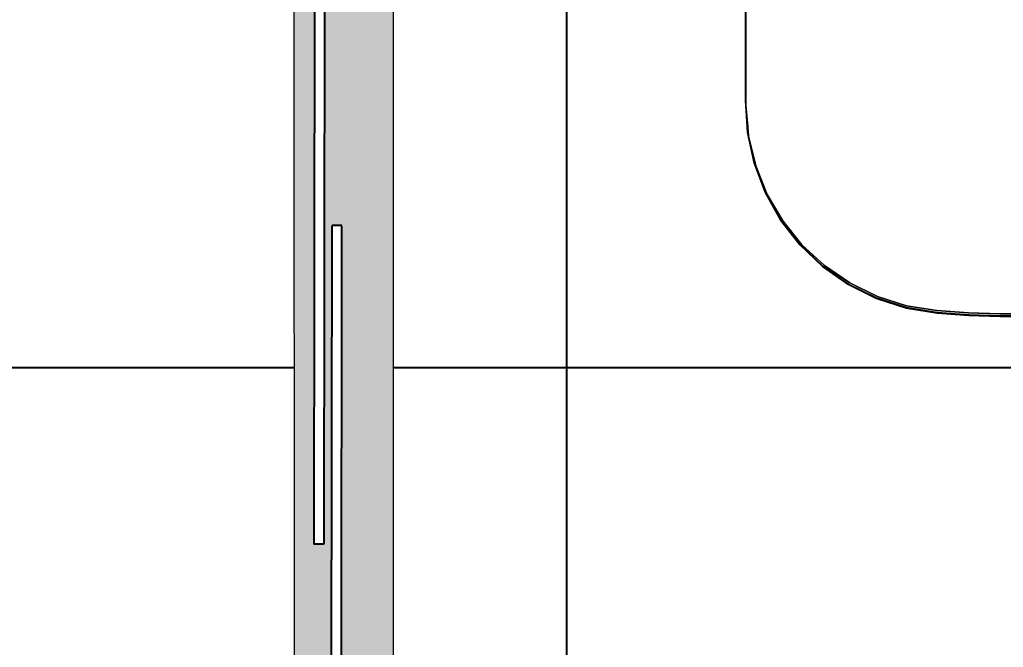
# Model space of a CAD drawing. Header units: centimetres. Extents: x -48696 to 156237, y -5617 to 29024.
# Drawn here: x -20538.3 to -20468.8, y 19660.2 to 19704.5 of the extents above; entities that cross this region are included whole.
import ezdxf

# ---------------------------------------------------------------- set-up
doc = ezdxf.new("R2010")
doc.units = ezdxf.units.CM
for name, color, linetype in [('Hachuria - Moveis', 1, 'Continuous'), ('Piso', 55, 'Continuous'), ('PN010', 1, 'Continuous')]:
    doc.layers.add(name, color=color, linetype=linetype)
for name, color, linetype, lineweight in [('Moveis', 1, 'Continuous', 9), ('Parede Baixa', 5, 'Continuous', 50), ('Pisos', 55, 'Continuous', 5), ('Pisos Externos', 15, 'Continuous', 9)]:
    doc.layers.add(name, color=color, linetype=linetype, lineweight=lineweight)
doc.styles.add('Valéria', font='romantic.ttf', dxfattribs={"height": 10})
doc.dimstyles.new('Cota - 50', dxfattribs={"dimtxt": 10, "dimasz": 5, "dimexe": 10, "dimexo": 20, "dimgap": 5, "dimtad": 1, "dimtxsty": 'Valéria', "dimblk": 'DOT', "dimcen": 0, "dimclrd": 12, "dimclre": 12, "dimclrt": 2, "dimazin": 2, "dimtfac": 1, "dimtix": 1, "dimtmove": 0, "dimatfit": 3, "dimldrblk": 'DOT', "dimfxl": 1, "dimarcsym": 0})

# ---------------------------------------------------------------- blocks, each defined once
blk = doc.blocks.new('u')
at = {"layer": 'Moveis', "invisible_edges": 3}
for points in [[(12556.061, 3322.426), (12633.549, 3335.554), (12556.095, 3322.404)], [(12556.061, 3322.426), (12633.549, 3335.554), (12556.095, 3322.404)], [(12556.061, 3322.426), (12633.549, 3335.554), (12556.095, 3322.404)], [(12556.061, 3322.426), (12633.549, 3335.554), (12556.095, 3322.404)], [(12556.061, 3322.426), (12633.549, 3335.554), (12556.095, 3322.404)], [(12556.095, 3322.404), (12633.549, 3335.554), (12556.232, 3322.311)], [(12556.095, 3322.404), (12633.549, 3335.554), (12556.232, 3322.311)], [(12556.095, 3322.404), (12633.549, 3335.554), (12556.232, 3322.311)], [(12556.095, 3322.404), (12633.549, 3335.554), (12556.232, 3322.311)], [(12556.095, 3322.404), (12633.549, 3335.554), (12556.232, 3322.311)], [(12556.232, 3322.311), (12633.549, 3335.554), (12556.257, 3322.282)], [(12556.232, 3322.311), (12633.549, 3335.554), (12556.257, 3322.282)], [(12556.232, 3322.311), (12633.549, 3335.554), (12556.257, 3322.282)], [(12556.232, 3322.311), (12633.549, 3335.554), (12556.257, 3322.282)], [(12556.232, 3322.311), (12633.549, 3335.554), (12556.257, 3322.282)], [(12556.257, 3322.282), (12633.549, 3335.554), (12556.359, 3322.193)], [(12556.257, 3322.282), (12633.549, 3335.554), (12556.359, 3322.193)], [(12556.257, 3322.282), (12633.549, 3335.554), (12556.359, 3322.193)], [(12556.257, 3322.282), (12633.549, 3335.554), (12556.359, 3322.193)], [(12556.257, 3322.282), (12633.549, 3335.554), (12556.359, 3322.193)], [(12556.359, 3322.193), (12633.549, 3335.554), (12556.382, 3322.167)], [(12556.359, 3322.193), (12633.549, 3335.554), (12556.382, 3322.167)], [(12556.359, 3322.193), (12633.549, 3335.554), (12556.382, 3322.167)], [(12556.359, 3322.193), (12633.549, 3335.554), (12556.382, 3322.167)], [(12556.359, 3322.193), (12633.549, 3335.554), (12556.382, 3322.167)], [(12556.382, 3322.167), (12633.549, 3335.554), (12556.494, 3322.031)], [(12556.382, 3322.167), (12633.549, 3335.554), (12556.494, 3322.031)], [(12556.382, 3322.167), (12633.549, 3335.554), (12556.494, 3322.031)], [(12556.382, 3322.167), (12633.549, 3335.554), (12556.494, 3322.031)], [(12556.382, 3322.167), (12633.549, 3335.554), (12556.494, 3322.031)], [(12556.494, 3322.031), (12633.549, 3335.554), (12556.593, 3321.876)], [(12556.494, 3322.031), (12633.549, 3335.554), (12556.593, 3321.876)], [(12556.494, 3322.031), (12633.549, 3335.554), (12556.593, 3321.876)], [(12556.494, 3322.031), (12633.549, 3335.554), (12556.593, 3321.876)], [(12556.494, 3322.031), (12633.549, 3335.554), (12556.593, 3321.876)], [(12556.593, 3321.876), (12633.549, 3335.554), (12556.603, 3321.851)], [(12556.593, 3321.876), (12633.549, 3335.554), (12556.603, 3321.851)], [(12556.593, 3321.876), (12633.549, 3335.554), (12556.603, 3321.851)], [(12556.593, 3321.876), (12633.549, 3335.554), (12556.603, 3321.851)], [(12556.593, 3321.876), (12633.549, 3335.554), (12556.603, 3321.851)], [(12556.603, 3321.851), (12633.549, 3335.554), (12556.676, 3321.704)], [(12556.603, 3321.851), (12633.549, 3335.554), (12556.676, 3321.704)], [(12556.603, 3321.851), (12633.549, 3335.554), (12556.676, 3321.704)], [(12556.603, 3321.851), (12633.549, 3335.554), (12556.676, 3321.704)], [(12556.603, 3321.851), (12633.549, 3335.554), (12556.676, 3321.704)], [(12556.676, 3321.704), (12633.549, 3335.554), (12556.684, 3321.683)], [(12556.676, 3321.704), (12633.549, 3335.554), (12556.684, 3321.683)], [(12556.676, 3321.704), (12633.549, 3335.554), (12556.684, 3321.683)], [(12556.676, 3321.704), (12633.549, 3335.554), (12556.684, 3321.683)], [(12556.676, 3321.704), (12633.549, 3335.554), (12556.684, 3321.683)], [(12556.684, 3321.683), (12633.549, 3335.554), (12556.748, 3321.503)], [(12556.684, 3321.683), (12633.549, 3335.554), (12556.748, 3321.503)], [(12556.684, 3321.683), (12633.549, 3335.554), (12556.748, 3321.503)], [(12556.684, 3321.683), (12633.549, 3335.554), (12556.748, 3321.503)], [(12556.684, 3321.683), (12633.549, 3335.554), (12556.748, 3321.503)], [(12556.748, 3321.503), (12633.549, 3335.554), (12556.795, 3321.312)], [(12556.748, 3321.503), (12633.549, 3335.554), (12556.795, 3321.312)], [(12556.748, 3321.503), (12633.549, 3335.554), (12556.795, 3321.312)], [(12556.748, 3321.503), (12633.549, 3335.554), (12556.795, 3321.312)], [(12556.748, 3321.503), (12633.549, 3335.554), (12556.795, 3321.312)], [(12556.795, 3321.312), (12633.549, 3335.554), (12556.824, 3321.114)], [(12556.795, 3321.312), (12633.549, 3335.554), (12556.824, 3321.114)], [(12556.795, 3321.312), (12633.549, 3335.554), (12556.824, 3321.114)], [(12556.795, 3321.312), (12633.549, 3335.554), (12556.824, 3321.114)], [(12556.795, 3321.312), (12633.549, 3335.554), (12556.824, 3321.114)], [(12556.824, 3321.114), (12633.549, 3335.554), (12556.833, 3320.923)], [(12556.824, 3321.114), (12633.549, 3335.554), (12556.833, 3320.923)], [(12556.824, 3321.114), (12633.549, 3335.554), (12556.833, 3320.923)], [(12556.824, 3321.114), (12633.549, 3335.554), (12556.833, 3320.923)], [(12556.824, 3321.114), (12633.549, 3335.554), (12556.833, 3320.923)], [(12556.833, 3320.923), (12633.549, 3335.554), (12556.833, 3308.185)], [(12556.833, 3320.923), (12633.549, 3335.554), (12556.833, 3308.185)], [(12556.833, 3320.923), (12633.549, 3335.554), (12556.833, 3308.185)], [(12556.833, 3320.923), (12633.549, 3335.554), (12556.833, 3308.185)], [(12556.833, 3320.923), (12633.549, 3335.554), (12556.833, 3308.185)]]:
    blk.add_3dface(points, dxfattribs=at)
blk = doc.blocks.new('_Dot')
at = {"color": 0, "linetype": 'ByBlock', "lineweight": -2}
blk.add_line((-0.5, 0), (-1, 0), dxfattribs=at)
at = {"color": 0, "linetype": 'ByBlock', "const_width": 0.5}
blk.add_lwpolyline([(-0.25, 0, 1), (0.25, 0, 1)], format="xyb", close=True, dxfattribs=at)
blk = doc.blocks.new('*D919')
at = {"color": 12, "lineweight": -2, "transparency": 16777216}
for p, q in [((-18501.39, 19648.515), (-18437.793, 19513.107)), ((-20858.771, 18387.107), (-18446.57, 19520.033)), ((-20922.642, 18511.338), (-20859.045, 18375.93))]:
    blk.add_line(p, q, dxfattribs=at)
at = {"layer": 'Defpoints', "color": 0, "transparency": 16777216}
for p in [(-18509.892, 19666.618), (-18442.044, 19522.159), (-20931.144, 18529.441)]:
    blk.add_point(p, dxfattribs=at)
at = {"color": 12, "lineweight": -2, "transparency": 16777216, "xscale": 5, "yscale": 5, "zscale": 5}
for p, rotation in [((-18442.044, 19522.159), 25.15779224117076), ((-20863.297, 18384.982), 205.1577922411708)]:
    blk.add_blockref('_Dot', p, dxfattribs=dict(at, rotation=rotation))
at = {"color": 2, "transparency": 16777216, "insert": (-19657.003, 18962.796), "char_height": 10, "attachment_point": 5, "rotation": 25.15779, "style": 'Valéria'}
blk.add_mtext('2675', dxfattribs=at)

msp = doc.modelspace()

# ---------------------------------------------------------------- hatches: boundary and pattern name
at = {"layer": 'Piso'}
h = msp.add_hatch(dxfattribs=at)
h.set_pattern_fill('ANSI37', color=256, scale=13.333333, angle=-45)
h.set_pattern_definition([(360, (-38279.656, 1180.254), (3e-14, 42.33333), []), (90, (-38279.656, 1180.254), (-42.33333, 3e-14), [])])
h.paths.add_polyline_path([(-20598.86916, 19598.97756), (-20598.91573, 19748.7635), (-20573.32334, 19748.74204), (-20573.40685, 19747.04528), (-20566.55865, 19747.20104), (-20566.55865, 19744.56962), (-20566.05034, 19737.82206), (-20564.92334, 19737.82206), (-20564.92334, 19709.59573), (-20577.495, 19709.59573), (-20577.495, 19678.91385), (-20546.75167, 19678.91385), (-20546.75167, 19709.59573), (-20559.32334, 19709.59573), (-20559.32334, 19737.82206), (-20558.19634, 19737.82206), (-20558.19634, 19741.83187), (-20557.68803, 19744.56962), (-20557.68803, 19747.20104), (-20550.88461, 19747.24346), (-20550.88374, 19748.73548), (-20518.89996, 19748.77994), (-20518.86915, 19598.9309)])
h.paths.add_polyline_path([(-20511.86914, 19598.92682), (-20511.89994, 19748.71275), (-20508.91668, 19748.71275), (-20508.91668, 19744.48301), (-20507.11708, 19744.48301), (-20506.81739, 19743.48946), (-20489.07878, 19743.21432), (-20489.04203, 19745.58357), (-20491.14339, 19746.78839), (-20491.99861, 19745.29678), (-20504.65002, 19744.48301), (-20504.64755, 19748.70852), (-20473.39462, 19748.69029), (-20473.39462, 19745.2477), (-20471.54393, 19745.2477), (-20471.54393, 19743.38426), (-20469.63714, 19743.38426), (-20469.63714, 19741.34897), (-20487.00632, 19741.34897), (-20486.31108, 19682.13074), (-20465.58083, 19682.13074), (-20448.86669, 19684.67544), (-20445.31229, 19702.15529), (-20448.0013, 19741.34897), (-20465.37047, 19741.34897), (-20465.37047, 19743.48561), (-20463.47347, 19743.48561), (-20463.24843, 19745.4078), (-20461.71916, 19745.50078), (-20461.71916, 19748.68348), (-20446.72278, 19748.66389), (-20447.32472, 19747.65934), (-20447.32472, 19746.22448), (-20445.75951, 19746.51408), (-20445.77323, 19743.69907), (-20448.52916, 19743.7125), (-20448.33073, 19742.32021), (-20445.93144, 19742.08395), (-20445.78432, 19741.65348), (-20441.53898, 19741.09416), (-20440.95978, 19738.6008), (-20435.5872, 19738.6008), (-20434.58432, 19738.6008), (-20434.58432, 19698.66764), (-20360.85846, 19698.62464), (-20360.85846, 19693.31709), (-20355.85846, 19693.31709), (-20355.67015, 19611.31606), (-20358.84626, 19611.30876), (-20358.85315, 19614.30875), (-20431.35296, 19614.14226), (-20431.361, 19617.64225), (-20428.08074, 19617.58941), (-20428.5583, 19623.35171), (-20434.83315, 19623.35171), (-20437.82796, 19617.92642), (-20433.86015, 19617.27353), (-20433.86015, 19614.1365), (-20437.85294, 19614.12733), (-20437.84605, 19611.12734), (-20433.84606, 19611.13653), (-20433.83802, 19607.63654), (-20436.97995, 19607.62932), (-20436.97995, 19603.62777), (-20434.37362, 19602.06898), (-20430.72059, 19602.06898), (-20428.16202, 19603.71821), (-20428.16202, 19608.06485), (-20431.33803, 19607.64228), (-20431.34607, 19611.14227), (-20360.84625, 19611.30417), (-20360.8442, 19601.30419), (-20358.84689, 19601.3046), (-20358.83853, 19598.83756)])
at = {"layer": 'Pisos Externos'}
h = msp.add_hatch(dxfattribs=at)
h.set_pattern_fill('AR-SAND', color=256, scale=0.05, angle=45)
h.set_pattern_definition([(82.5, (-32250.161, 3888.7889), (-1.78690674, 1.67376745), [0, -1.9304, 0, -2.159, 0, -2.06375]), (52.5, (-32250.161, 3888.789), (-0.94505464, 4.12366426), [0, -1.0414, 0, -1.7399, 0, -0.66675]), (12.5, (-32251.2655, 3887.6843), (2.79149913, 2.80166156), [0, -0.635, 0, -2.286, 0, -2.9845]), (2.5, (-32251.2655, 3887.6843), (1.91140555, 3.4877539), [0, -0.3175, 0, -1.4986, 0, -1.7145])])
h.paths.add_polyline_path([(-20511.86914, 19598.92682), (-20511.89994, 19748.71275), (-20515.60308, 19748.71491), (-20515.60327, 19748.39013), (-20516.40324, 19748.3906), (-20516.40407, 19746.95705), (-20516.11084, 19746.95688), (-20516.1109, 19746.86338), (-20516.11096, 19746.74597), (-20516.111, 19746.68674), (-20516.11107, 19746.56767), (-20516.11113, 19746.46121), (-20516.11115, 19746.42825), (-20516.11116, 19746.4166), (-20516.40439, 19746.41678), (-20516.40547, 19744.56307), (-20516.11224, 19744.5629), (-20516.11224, 19744.55126), (-20516.11226, 19744.5183), (-20516.11229, 19744.46941), (-20516.11236, 19744.352), (-20516.1124, 19744.29277), (-20516.11246, 19744.17369), (-20516.11253, 19744.06724), (-20516.11255, 19744.03427), (-20516.11255, 19744.02263), (-20516.40579, 19744.0228), (-20516.40668, 19742.49746), (-20516.69991, 19742.49763), (-20516.78743, 19667.46607), (-20517.49109, 19667.46689), (-20517.40357, 19742.49804), (-20517.40287, 19743.69503), (-20517.6962, 19743.6952), (-20517.69619, 19743.71559), (-20517.6961, 19743.87049), (-20517.69603, 19743.99444), (-20517.69595, 19744.13879), (-20517.69586, 19744.29369), (-20517.69576, 19744.44859), (-20517.69568, 19744.59294), (-20517.69561, 19744.71689), (-20517.69555, 19744.812), (-20517.69552, 19744.87179), (-20517.69551, 19744.89218), (-20517.40217, 19744.89201), (-20517.40148, 19746.089), (-20517.69481, 19746.08917), (-20517.69476, 19746.16935), (-20517.69471, 19746.26447), (-20517.69463, 19746.38842), (-20517.69455, 19746.53276), (-20517.69446, 19746.68766), (-20517.69437, 19746.84257), (-20517.69428, 19746.98691), (-20517.69421, 19747.11086), (-20517.69416, 19747.20598), (-20517.69412, 19747.26576), (-20517.69411, 19747.28616), (-20517.40078, 19747.28599), (-20517.39994, 19748.71595), (-20518.89994, 19748.71683), (-20518.86915, 19598.9309)])
h.paths.add_polyline_path([(-20515.55696, 19612.62793), (-20514.89495, 19612.62755), (-20513.56161, 19612.62677), (-20513.562, 19611.9601), (-20514.89533, 19611.96088), (-20515.55727, 19611.96127), (-20515.55879, 19608.68455), (-20516.29236, 19608.6854), (-20516.28854, 19611.96169), (-20516.93242, 19611.96207), (-20518.26575, 19611.96285), (-20518.26537, 19612.62951), (-20516.93203, 19612.62874), (-20516.28776, 19612.62836), (-20516.19755, 19689.96539), (-20515.52121, 19689.9646)], flags=16)

# ---------------------------------------------------------------- linework, layer by layer
at = {"layer": 'Hachuria - Moveis'}
for p, q in [((-20517.40357, 19742.49804), (-20517.49109, 19667.46689)), ((-20516.69991, 19742.49763), (-20516.78743, 19667.46607)), ((-20516.29236, 19608.6854), (-20516.19757, 19689.94993)), ((-20515.55879, 19608.68455), (-20515.52122, 19689.94914)), ((-20516.78743, 19667.46607), (-20517.49109, 19667.46689))]:
    msp.add_line(p, q, dxfattribs=at)
at = {"layer": 'Moveis'}
for p, q in [((-20487.00632, 19698.73898), (-20487.00632, 19741.34897)), ((-20486.98426, 19698.43161), (-20486.98426, 19732.18565)), ((-20487.00632, 19698.73898), (-20486.98426, 19698.43161)), ((-20486.85147, 19696.9376), (-20486.98426, 19698.43161)), ((-20486.98426, 19698.43161), (-20486.87353, 19696.52502)), ((-20486.87353, 19696.52502), (-20486.41131, 19694.35579)), ((-20486.82713, 19696.53164), (-20486.85147, 19696.9376)), ((-20486.80699, 19696.43708), (-20486.85147, 19696.9376)), ((-20486.82713, 19696.53164), (-20486.80699, 19696.43708)), ((-20486.79247, 19696.27371), (-20486.80699, 19696.43708)), ((-20486.79247, 19696.27371), (-20486.61247, 19695.5241)), ((-20486.61247, 19695.5241), (-20486.36641, 19694.36924)), ((-20486.61247, 19695.5241), (-20486.28664, 19694.16719)), ((-20486.41131, 19694.35579), (-20485.63003, 19692.28003)), ((-20486.36641, 19694.36924), (-20486.28664, 19694.16719)), ((-20485.4777, 19692.15749), (-20486.28664, 19694.16719)), ((-20486.28664, 19694.16719), (-20485.58763, 19692.3)), ((-20485.63003, 19692.28003), (-20484.54724, 19690.34437)), ((-20484.50828, 19690.37043), (-20485.58763, 19692.3)), ((-20484.38309, 19690.28797), (-20485.4777, 19692.15749)), ((-20484.54724, 19690.34437), (-20483.18728, 19688.5923)), ((-20484.50828, 19690.37043), (-20483.15264, 19688.62387)), ((-20484.38309, 19690.28797), (-20483.02644, 19688.59896)), ((-20483.18728, 19688.5923), (-20481.58071, 19687.06321)), ((-20481.55114, 19687.09957), (-20483.15264, 19688.62387)), ((-20481.437, 19687.12689), (-20483.02644, 19688.59896)), ((-20481.58071, 19687.06321), (-20479.76362, 19685.79144)), ((-20481.55114, 19687.09957), (-20479.73979, 19685.8318)), ((-20481.437, 19687.12689), (-20479.64907, 19685.90353)), ((-20479.76362, 19685.79144), (-20477.77685, 19684.80557)), ((-20479.73979, 19685.8318), (-20477.75928, 19684.84902)), ((-20477.70123, 19684.95528), (-20479.64907, 19685.90353)), ((-20477.77685, 19684.80557), (-20475.66503, 19684.12776)), ((-20475.65412, 19684.17334), (-20477.75928, 19684.84902)), ((-20475.63549, 19684.30258), (-20477.70123, 19684.95528)), ((-20475.66503, 19684.12776), (-20473.47562, 19683.77323)), ((-20475.65412, 19684.17334), (-20473.47161, 19683.81992)), ((-20475.63549, 19684.30258), (-20473.49643, 19683.95953)), ((-20471.27929, 19683.80761), (-20473.49643, 19683.95953)), ((-20473.47562, 19683.77323), (-20471.25688, 19683.6212)), ((-20471.25448, 19683.66801), (-20473.47161, 19683.81992)), ((-20471.27929, 19683.80761), (-20469.05826, 19683.73161)), ((-20471.25688, 19683.6212), (-20469.03425, 19683.54514)), ((-20469.03345, 19683.592), (-20471.25448, 19683.66801)), ((-20469.05826, 19683.73161), (-20465.99898, 19683.73161)), ((-20469.03425, 19683.54514), (-20467.92228, 19683.53563)), ((-20465.97417, 19683.592), (-20469.03345, 19683.592))]:
    msp.add_line(p, q, dxfattribs=at)
for points, invisible_edges in [([(-20487.00632, 19698.73898), (-20487.00632, 19698.73898), (-20521.48534, 19661.77563), (-20487.00632, 19741.34897)], 6), ([(-20487.00632, 19698.73898), (-20487.00632, 19698.73898), (-20521.48534, 19661.77563), (-20487.00632, 19741.34897)], 6), ([(-20487.00632, 19698.73898), (-20487.00632, 19698.73898), (-20521.48534, 19661.77563), (-20487.00632, 19741.34897)], 6), ([(-20487.00632, 19698.73898), (-20487.00632, 19698.73898), (-20521.48534, 19661.77563), (-20487.00632, 19741.34897)], 6), ([(-20487.00632, 19698.73898), (-20487.00632, 19698.73898), (-20521.48534, 19661.77563), (-20487.00632, 19741.34897)], 6), ([(-20487.00632, 19698.73898), (-20487.00632, 19698.73898), (-20487.00632, 19741.34897), (-20486.98426, 19732.18565)], 13), ([(-20448.07298, 19698.43161), (-20448.07298, 19698.43161), (-20486.7984, 19732.43431), (-20448.07298, 19732.5676)], 6), ([(-20486.98426, 19698.43161), (-20486.98426, 19698.43161), (-20487.00632, 19698.73898), (-20486.98426, 19732.18565)], 4), ([(-20486.98426, 19698.43161), (-20486.98426, 19698.43161), (-20486.98426, 19732.18565), (-20448.07298, 19698.43161)], 13), ([(-20486.98426, 19698.43161), (-20486.98426, 19698.43161), (-20521.48534, 19661.77563), (-20487.00632, 19698.73898)], 6), ([(-20486.98426, 19698.43161), (-20486.98426, 19698.43161), (-20521.48534, 19661.77563), (-20487.00632, 19698.73898)], 6), ([(-20486.98426, 19698.43161), (-20486.98426, 19698.43161), (-20521.48534, 19661.77563), (-20487.00632, 19698.73898)], 6), ([(-20486.98426, 19698.43161), (-20486.98426, 19698.43161), (-20521.48534, 19661.77563), (-20487.00632, 19698.73898)], 6), ([(-20486.98426, 19698.43161), (-20486.98426, 19698.43161), (-20521.48534, 19661.77563), (-20487.00632, 19698.73898)], 6), ([(-20486.87353, 19696.52502), (-20486.87353, 19696.52502), (-20521.48534, 19661.77563), (-20486.98426, 19698.43161)], 6), ([(-20486.87353, 19696.52502), (-20486.87353, 19696.52502), (-20521.48534, 19661.77563), (-20486.98426, 19698.43161)], 6), ([(-20486.87353, 19696.52502), (-20486.87353, 19696.52502), (-20521.48534, 19661.77563), (-20486.98426, 19698.43161)], 6), ([(-20486.87353, 19696.52502), (-20486.87353, 19696.52502), (-20521.48534, 19661.77563), (-20486.98426, 19698.43161)], 6), ([(-20486.87353, 19696.52502), (-20486.87353, 19696.52502), (-20521.48534, 19661.77563), (-20486.98426, 19698.43161)], 6), ([(-20486.98426, 19698.43161), (-20486.98426, 19698.43161), (-20486.85147, 19696.9376), (-20486.87353, 19696.52502)], 4), ([(-20448.26478, 19696.27371), (-20448.26478, 19696.27371), (-20486.98426, 19698.43161), (-20448.07298, 19698.43161)], 6), ([(-20486.85147, 19696.9376), (-20486.85147, 19696.9376), (-20486.98426, 19698.43161), (-20448.26478, 19696.27371)], 13), ([(-20486.41131, 19694.35579), (-20486.41131, 19694.35579), (-20521.48534, 19661.77563), (-20486.87353, 19696.52502)], 6), ([(-20486.41131, 19694.35579), (-20486.41131, 19694.35579), (-20521.48534, 19661.77563), (-20486.87353, 19696.52502)], 6), ([(-20486.41131, 19694.35579), (-20486.41131, 19694.35579), (-20521.48534, 19661.77563), (-20486.87353, 19696.52502)], 6), ([(-20486.41131, 19694.35579), (-20486.41131, 19694.35579), (-20521.48534, 19661.77563), (-20486.87353, 19696.52502)], 6), ([(-20486.41131, 19694.35579), (-20486.41131, 19694.35579), (-20521.48534, 19661.77563), (-20486.87353, 19696.52502)], 6), ([(-20486.82713, 19696.53164), (-20486.82713, 19696.53164), (-20486.87353, 19696.52502), (-20486.85147, 19696.9376)], 6), ([(-20486.80699, 19696.43708), (-20486.80699, 19696.43708), (-20486.87353, 19696.52502), (-20486.82713, 19696.53164)], 6), ([(-20486.79247, 19696.27371), (-20486.79247, 19696.27371), (-20486.87353, 19696.52502), (-20486.80699, 19696.43708)], 6), ([(-20486.41131, 19694.35579), (-20486.41131, 19694.35579), (-20486.87353, 19696.52502), (-20486.79247, 19696.27371)], 13), ([(-20486.80699, 19696.43708), (-20486.80699, 19696.43708), (-20486.85147, 19696.9376), (-20448.26478, 19696.27371)], 13), ([(-20486.79247, 19696.27371), (-20486.79247, 19696.27371), (-20486.80699, 19696.43708), (-20448.26478, 19696.27371)], 13), ([(-20486.61247, 19695.5241), (-20486.61247, 19695.5241), (-20486.41131, 19694.35579), (-20486.79247, 19696.27371)], 6), ([(-20448.7706, 19694.16719), (-20448.7706, 19694.16719), (-20486.79247, 19696.27371), (-20448.26478, 19696.27371)], 6), ([(-20486.61247, 19695.5241), (-20486.61247, 19695.5241), (-20486.79247, 19696.27371), (-20448.7706, 19694.16719)], 13), ([(-20486.36641, 19694.36924), (-20486.36641, 19694.36924), (-20486.41131, 19694.35579), (-20486.61247, 19695.5241)], 6), ([(-20486.28664, 19694.16719), (-20486.28664, 19694.16719), (-20486.61247, 19695.5241), (-20448.7706, 19694.16719)], 13), ([(-20485.63003, 19692.28003), (-20485.63003, 19692.28003), (-20521.48534, 19661.77563), (-20486.41131, 19694.35579)], 6), ([(-20485.63003, 19692.28003), (-20485.63003, 19692.28003), (-20521.48534, 19661.77563), (-20486.41131, 19694.35579)], 6), ([(-20485.63003, 19692.28003), (-20485.63003, 19692.28003), (-20521.48534, 19661.77563), (-20486.41131, 19694.35579)], 6), ([(-20485.63003, 19692.28003), (-20485.63003, 19692.28003), (-20521.48534, 19661.77563), (-20486.41131, 19694.35579)], 6), ([(-20485.63003, 19692.28003), (-20485.63003, 19692.28003), (-20521.48534, 19661.77563), (-20486.41131, 19694.35579)], 6), ([(-20486.28664, 19694.16719), (-20486.28664, 19694.16719), (-20486.41131, 19694.35579), (-20486.36641, 19694.36924)], 6), ([(-20485.63003, 19692.28003), (-20485.63003, 19692.28003), (-20486.41131, 19694.35579), (-20486.28664, 19694.16719)], 13), ([(-20485.58763, 19692.3), (-20485.58763, 19692.3), (-20485.63003, 19692.28003), (-20486.28664, 19694.16719)], 6), ([(-20449.57954, 19692.15749), (-20449.57954, 19692.15749), (-20486.28664, 19694.16719), (-20448.7706, 19694.16719)], 6), ([(-20485.4777, 19692.15749), (-20485.4777, 19692.15749), (-20486.28664, 19694.16719), (-20449.57954, 19692.15749)], 13), ([(-20486.28664, 19694.16719), (-20486.28664, 19694.16719), (-20485.4777, 19692.15749), (-20485.58763, 19692.3)], 4), ([(-20484.54724, 19690.34437), (-20484.54724, 19690.34437), (-20521.48534, 19661.77563), (-20485.63003, 19692.28003)], 6), ([(-20484.54724, 19690.34437), (-20484.54724, 19690.34437), (-20521.48534, 19661.77563), (-20485.63003, 19692.28003)], 6), ([(-20484.54724, 19690.34437), (-20484.54724, 19690.34437), (-20521.48534, 19661.77563), (-20485.63003, 19692.28003)], 6), ([(-20484.54724, 19690.34437), (-20484.54724, 19690.34437), (-20521.48534, 19661.77563), (-20485.63003, 19692.28003)], 6), ([(-20484.54724, 19690.34437), (-20484.54724, 19690.34437), (-20521.48534, 19661.77563), (-20485.63003, 19692.28003)], 6), ([(-20484.50828, 19690.37043), (-20484.50828, 19690.37043), (-20485.63003, 19692.28003), (-20485.58763, 19692.3)], 6), ([(-20484.54724, 19690.34437), (-20484.54724, 19690.34437), (-20485.63003, 19692.28003), (-20484.50828, 19690.37043)], 13), ([(-20484.50828, 19690.37043), (-20484.50828, 19690.37043), (-20485.58763, 19692.3), (-20485.4777, 19692.15749)], 13), ([(-20450.67415, 19690.28797), (-20450.67415, 19690.28797), (-20485.4777, 19692.15749), (-20449.57954, 19692.15749)], 6), ([(-20484.38309, 19690.28797), (-20484.38309, 19690.28797), (-20485.4777, 19692.15749), (-20450.67415, 19690.28797)], 13), ([(-20484.38309, 19690.28797), (-20484.38309, 19690.28797), (-20484.50828, 19690.37043), (-20485.4777, 19692.15749)], 6), ([(-20483.18728, 19688.5923), (-20483.18728, 19688.5923), (-20521.48534, 19661.77563), (-20484.54724, 19690.34437)], 6), ([(-20483.18728, 19688.5923), (-20483.18728, 19688.5923), (-20521.48534, 19661.77563), (-20484.54724, 19690.34437)], 6), ([(-20483.18728, 19688.5923), (-20483.18728, 19688.5923), (-20521.48534, 19661.77563), (-20484.54724, 19690.34437)], 6), ([(-20483.18728, 19688.5923), (-20483.18728, 19688.5923), (-20521.48534, 19661.77563), (-20484.54724, 19690.34437)], 6), ([(-20483.18728, 19688.5923), (-20483.18728, 19688.5923), (-20521.48534, 19661.77563), (-20484.54724, 19690.34437)], 6), ([(-20483.15264, 19688.62387), (-20483.15264, 19688.62387), (-20484.54724, 19690.34437), (-20484.50828, 19690.37043)], 6), ([(-20483.18728, 19688.5923), (-20483.18728, 19688.5923), (-20484.54724, 19690.34437), (-20483.15264, 19688.62387)], 13), ([(-20483.15264, 19688.62387), (-20483.15264, 19688.62387), (-20484.50828, 19690.37043), (-20484.38309, 19690.28797)], 13), ([(-20452.03081, 19688.59896), (-20452.03081, 19688.59896), (-20484.38309, 19690.28797), (-20450.67415, 19690.28797)], 6), ([(-20483.02644, 19688.59896), (-20483.02644, 19688.59896), (-20484.38309, 19690.28797), (-20452.03081, 19688.59896)], 13), ([(-20483.02644, 19688.59896), (-20483.02644, 19688.59896), (-20483.15264, 19688.62387), (-20484.38309, 19690.28797)], 6), ([(-20481.58071, 19687.06321), (-20481.58071, 19687.06321), (-20521.48534, 19661.77563), (-20483.18728, 19688.5923)], 6), ([(-20481.58071, 19687.06321), (-20481.58071, 19687.06321), (-20521.48534, 19661.77563), (-20483.18728, 19688.5923)], 6), ([(-20481.58071, 19687.06321), (-20481.58071, 19687.06321), (-20521.48534, 19661.77563), (-20483.18728, 19688.5923)], 6), ([(-20481.58071, 19687.06321), (-20481.58071, 19687.06321), (-20521.48534, 19661.77563), (-20483.18728, 19688.5923)], 6), ([(-20481.58071, 19687.06321), (-20481.58071, 19687.06321), (-20521.48534, 19661.77563), (-20483.18728, 19688.5923)], 6), ([(-20481.55114, 19687.09957), (-20481.55114, 19687.09957), (-20483.18728, 19688.5923), (-20483.15264, 19688.62387)], 6), ([(-20481.58071, 19687.06321), (-20481.58071, 19687.06321), (-20483.18728, 19688.5923), (-20481.55114, 19687.09957)], 13), ([(-20481.55114, 19687.09957), (-20481.55114, 19687.09957), (-20483.15264, 19688.62387), (-20483.02644, 19688.59896)], 13), ([(-20453.62024, 19687.12689), (-20453.62024, 19687.12689), (-20483.02644, 19688.59896), (-20452.03081, 19688.59896)], 6), ([(-20481.437, 19687.12689), (-20481.437, 19687.12689), (-20483.02644, 19688.59896), (-20453.62024, 19687.12689)], 13), ([(-20481.437, 19687.12689), (-20481.437, 19687.12689), (-20481.55114, 19687.09957), (-20483.02644, 19688.59896)], 6), ([(-20479.76362, 19685.79144), (-20479.76362, 19685.79144), (-20521.48534, 19661.77563), (-20481.58071, 19687.06321)], 6), ([(-20479.76362, 19685.79144), (-20479.76362, 19685.79144), (-20521.48534, 19661.77563), (-20481.58071, 19687.06321)], 6), ([(-20479.76362, 19685.79144), (-20479.76362, 19685.79144), (-20521.48534, 19661.77563), (-20481.58071, 19687.06321)], 6), ([(-20479.76362, 19685.79144), (-20479.76362, 19685.79144), (-20521.48534, 19661.77563), (-20481.58071, 19687.06321)], 6), ([(-20479.76362, 19685.79144), (-20479.76362, 19685.79144), (-20521.48534, 19661.77563), (-20481.58071, 19687.06321)], 6), ([(-20479.73979, 19685.8318), (-20479.73979, 19685.8318), (-20481.58071, 19687.06321), (-20481.55114, 19687.09957)], 6), ([(-20479.76362, 19685.79144), (-20479.76362, 19685.79144), (-20481.58071, 19687.06321), (-20479.73979, 19685.8318)], 13), ([(-20479.64907, 19685.90353), (-20479.64907, 19685.90353), (-20481.55114, 19687.09957), (-20481.437, 19687.12689)], 6), ([(-20479.73979, 19685.8318), (-20479.73979, 19685.8318), (-20481.55114, 19687.09957), (-20479.64907, 19685.90353)], 13), ([(-20455.40817, 19685.90353), (-20455.40817, 19685.90353), (-20481.437, 19687.12689), (-20453.62024, 19687.12689)], 6), ([(-20479.64907, 19685.90353), (-20479.64907, 19685.90353), (-20481.437, 19687.12689), (-20455.40817, 19685.90353)], 13), ([(-20477.77685, 19684.80557), (-20477.77685, 19684.80557), (-20521.48534, 19661.77563), (-20479.76362, 19685.79144)], 6), ([(-20477.77685, 19684.80557), (-20477.77685, 19684.80557), (-20521.48534, 19661.77563), (-20479.76362, 19685.79144)], 6), ([(-20477.77685, 19684.80557), (-20477.77685, 19684.80557), (-20521.48534, 19661.77563), (-20479.76362, 19685.79144)], 6), ([(-20477.77685, 19684.80557), (-20477.77685, 19684.80557), (-20521.48534, 19661.77563), (-20479.76362, 19685.79144)], 6), ([(-20477.77685, 19684.80557), (-20477.77685, 19684.80557), (-20521.48534, 19661.77563), (-20479.76362, 19685.79144)], 6), ([(-20477.75928, 19684.84902), (-20477.75928, 19684.84902), (-20479.76362, 19685.79144), (-20479.73979, 19685.8318)], 6), ([(-20477.77685, 19684.80557), (-20477.77685, 19684.80557), (-20479.76362, 19685.79144), (-20477.75928, 19684.84902)], 13), ([(-20477.70123, 19684.95528), (-20477.70123, 19684.95528), (-20479.73979, 19685.8318), (-20479.64907, 19685.90353)], 6), ([(-20477.75928, 19684.84902), (-20477.75928, 19684.84902), (-20479.73979, 19685.8318), (-20477.70123, 19684.95528)], 13), ([(-20457.35602, 19684.95528), (-20457.35602, 19684.95528), (-20479.64907, 19685.90353), (-20455.40817, 19685.90353)], 6), ([(-20477.70123, 19684.95528), (-20477.70123, 19684.95528), (-20479.64907, 19685.90353), (-20457.35602, 19684.95528)], 13), ([(-20475.66503, 19684.12776), (-20475.66503, 19684.12776), (-20521.48534, 19661.77563), (-20477.77685, 19684.80557)], 6), ([(-20475.66503, 19684.12776), (-20475.66503, 19684.12776), (-20521.48534, 19661.77563), (-20477.77685, 19684.80557)], 6), ([(-20475.66503, 19684.12776), (-20475.66503, 19684.12776), (-20521.48534, 19661.77563), (-20477.77685, 19684.80557)], 6), ([(-20475.66503, 19684.12776), (-20475.66503, 19684.12776), (-20521.48534, 19661.77563), (-20477.77685, 19684.80557)], 6), ([(-20475.66503, 19684.12776), (-20475.66503, 19684.12776), (-20521.48534, 19661.77563), (-20477.77685, 19684.80557)], 6), ([(-20475.65412, 19684.17334), (-20475.65412, 19684.17334), (-20477.77685, 19684.80557), (-20477.75928, 19684.84902)], 6), ([(-20475.66503, 19684.12776), (-20475.66503, 19684.12776), (-20477.77685, 19684.80557), (-20475.65412, 19684.17334)], 13), ([(-20475.63549, 19684.30258), (-20475.63549, 19684.30258), (-20477.75928, 19684.84902), (-20477.70123, 19684.95528)], 6), ([(-20475.65412, 19684.17334), (-20475.65412, 19684.17334), (-20477.75928, 19684.84902), (-20475.63549, 19684.30258)], 13), ([(-20459.42175, 19684.30258), (-20459.42175, 19684.30258), (-20477.70123, 19684.95528), (-20457.35602, 19684.95528)], 6), ([(-20475.63549, 19684.30258), (-20475.63549, 19684.30258), (-20477.70123, 19684.95528), (-20459.42175, 19684.30258)], 13), ([(-20473.47562, 19683.77323), (-20473.47562, 19683.77323), (-20521.48534, 19661.77563), (-20475.66503, 19684.12776)], 6), ([(-20473.47562, 19683.77323), (-20473.47562, 19683.77323), (-20521.48534, 19661.77563), (-20475.66503, 19684.12776)], 6), ([(-20473.47562, 19683.77323), (-20473.47562, 19683.77323), (-20521.48534, 19661.77563), (-20475.66503, 19684.12776)], 6), ([(-20473.47562, 19683.77323), (-20473.47562, 19683.77323), (-20521.48534, 19661.77563), (-20475.66503, 19684.12776)], 6), ([(-20473.47562, 19683.77323), (-20473.47562, 19683.77323), (-20521.48534, 19661.77563), (-20475.66503, 19684.12776)], 6), ([(-20473.47161, 19683.81992), (-20473.47161, 19683.81992), (-20475.66503, 19684.12776), (-20475.65412, 19684.17334)], 6), ([(-20473.47562, 19683.77323), (-20473.47562, 19683.77323), (-20475.66503, 19684.12776), (-20473.47161, 19683.81992)], 13), ([(-20473.49643, 19683.95953), (-20473.49643, 19683.95953), (-20475.65412, 19684.17334), (-20475.63549, 19684.30258)], 6), ([(-20473.47161, 19683.81992), (-20473.47161, 19683.81992), (-20475.65412, 19684.17334), (-20473.49643, 19683.95953)], 13), ([(-20461.56082, 19683.95953), (-20461.56082, 19683.95953), (-20475.63549, 19684.30258), (-20459.42175, 19684.30258)], 6), ([(-20473.49643, 19683.95953), (-20473.49643, 19683.95953), (-20475.63549, 19684.30258), (-20461.56082, 19683.95953)], 13), ([(-20463.77795, 19683.80761), (-20463.77795, 19683.80761), (-20473.49643, 19683.95953), (-20461.56082, 19683.95953)], 6), ([(-20471.27929, 19683.80761), (-20471.27929, 19683.80761), (-20473.49643, 19683.95953), (-20463.77795, 19683.80761)], 13), ([(-20471.27929, 19683.80761), (-20471.27929, 19683.80761), (-20473.47161, 19683.81992), (-20473.49643, 19683.95953)], 6), ([(-20471.25688, 19683.6212), (-20471.25688, 19683.6212), (-20521.48534, 19661.77563), (-20473.47562, 19683.77323)], 6), ([(-20471.25688, 19683.6212), (-20471.25688, 19683.6212), (-20521.48534, 19661.77563), (-20473.47562, 19683.77323)], 6), ([(-20471.25688, 19683.6212), (-20471.25688, 19683.6212), (-20521.48534, 19661.77563), (-20473.47562, 19683.77323)], 6), ([(-20471.25688, 19683.6212), (-20471.25688, 19683.6212), (-20521.48534, 19661.77563), (-20473.47562, 19683.77323)], 6), ([(-20471.25688, 19683.6212), (-20471.25688, 19683.6212), (-20521.48534, 19661.77563), (-20473.47562, 19683.77323)], 6), ([(-20469.03425, 19683.54514), (-20469.03425, 19683.54514), (-20521.48534, 19661.77563), (-20471.25688, 19683.6212)], 6), ([(-20469.03425, 19683.54514), (-20469.03425, 19683.54514), (-20521.48534, 19661.77563), (-20471.25688, 19683.6212)], 6), ([(-20469.03425, 19683.54514), (-20469.03425, 19683.54514), (-20521.48534, 19661.77563), (-20471.25688, 19683.6212)], 6), ([(-20469.03425, 19683.54514), (-20469.03425, 19683.54514), (-20521.48534, 19661.77563), (-20471.25688, 19683.6212)], 6), ([(-20469.03425, 19683.54514), (-20469.03425, 19683.54514), (-20521.48534, 19661.77563), (-20471.25688, 19683.6212)], 6), ([(-20467.92228, 19683.53563), (-20467.92228, 19683.53563), (-20521.48534, 19661.77563), (-20469.03425, 19683.54514)], 6), ([(-20467.92228, 19683.53563), (-20467.92228, 19683.53563), (-20521.48534, 19661.77563), (-20469.03425, 19683.54514)], 6), ([(-20467.92228, 19683.53563), (-20467.92228, 19683.53563), (-20521.48534, 19661.77563), (-20469.03425, 19683.54514)], 6), ([(-20467.92228, 19683.53563), (-20467.92228, 19683.53563), (-20521.48534, 19661.77563), (-20469.03425, 19683.54514)], 6), ([(-20467.92228, 19683.53563), (-20467.92228, 19683.53563), (-20521.48534, 19661.77563), (-20469.03425, 19683.54514)], 6), ([(-20471.25448, 19683.66801), (-20471.25448, 19683.66801), (-20473.47562, 19683.77323), (-20473.47161, 19683.81992)], 6), ([(-20471.25688, 19683.6212), (-20471.25688, 19683.6212), (-20473.47562, 19683.77323), (-20471.25448, 19683.66801)], 13), ([(-20471.25448, 19683.66801), (-20471.25448, 19683.66801), (-20473.47161, 19683.81992), (-20471.27929, 19683.80761)], 13), ([(-20469.05826, 19683.73161), (-20469.05826, 19683.73161), (-20471.27929, 19683.80761), (-20463.77795, 19683.80761)], 13), ([(-20469.05826, 19683.73161), (-20469.05826, 19683.73161), (-20471.25448, 19683.66801), (-20471.27929, 19683.80761)], 6), ([(-20469.03345, 19683.592), (-20469.03345, 19683.592), (-20471.25688, 19683.6212), (-20471.25448, 19683.66801)], 6), ([(-20469.03425, 19683.54514), (-20469.03425, 19683.54514), (-20471.25688, 19683.6212), (-20469.03345, 19683.592)], 13), ([(-20465.99898, 19683.73161), (-20465.99898, 19683.73161), (-20471.25448, 19683.66801), (-20469.05826, 19683.73161)], 6), ([(-20465.97417, 19683.592), (-20465.97417, 19683.592), (-20471.25448, 19683.66801), (-20463.75314, 19683.66801)], 6), ([(-20469.03345, 19683.592), (-20469.03345, 19683.592), (-20471.25448, 19683.66801), (-20465.97417, 19683.592)], 4), ([(-20465.99898, 19683.73161), (-20465.99898, 19683.73161), (-20469.05826, 19683.73161), (-20463.77795, 19683.80761)], 4), ([(-20467.92228, 19683.53563), (-20467.92228, 19683.53563), (-20469.03425, 19683.54514), (-20465.97337, 19683.54514)], 4), ([(-20469.03345, 19683.592), (-20469.03345, 19683.592), (-20465.97417, 19683.592), (-20465.97337, 19683.54514)], 13)]:
    msp.add_3dface(points, dxfattribs=dict(at, invisible_edges=invisible_edges))
msp.add_3dface([(-20486.36641, 19694.36924), (-20486.36641, 19694.36924), (-20486.61247, 19695.5241), (-20486.28664, 19694.16719)], dxfattribs=at)
at = {"layer": 'Pisos'}
for p, q in [((-20518.89996, 19748.77994), (-20518.86915, 19598.9309)), ((-20511.89996, 19748.78138), (-20511.86914, 19598.92682))]:
    msp.add_line(p, q, dxfattribs=at)
at = {"layer": 'PN010'}
msp.add_line((-20515.52121, 19689.9646), (-20516.19756, 19689.96539), dxfattribs=at)

# ---------------------------------------------------------------- block references
at = {"layer": 'Parede Baixa', "xscale": -1.066666666666667, "yscale": 1.066666666666667, "zscale": 1.066666666666667, "rotation": 90}
msp.add_blockref('u', (-16963.13762, 33137.56318), dxfattribs=at)

# ---------------------------------------------------------------- dimensions: what is measured, and where the dimension line sits
dim = msp.add_aligned_dim(p1=(-20931.144, 18529.44082), p2=(-18509.8918, 19666.61777), distance=-159.59861, dimstyle='Cota - 50')
dim.commit()
dim.dimension.update_dxf_attribs({"geometry": '*D919', "text_midpoint": (-19657.0034, 18962.7956)})

doc.saveas('drawing.dxf')
